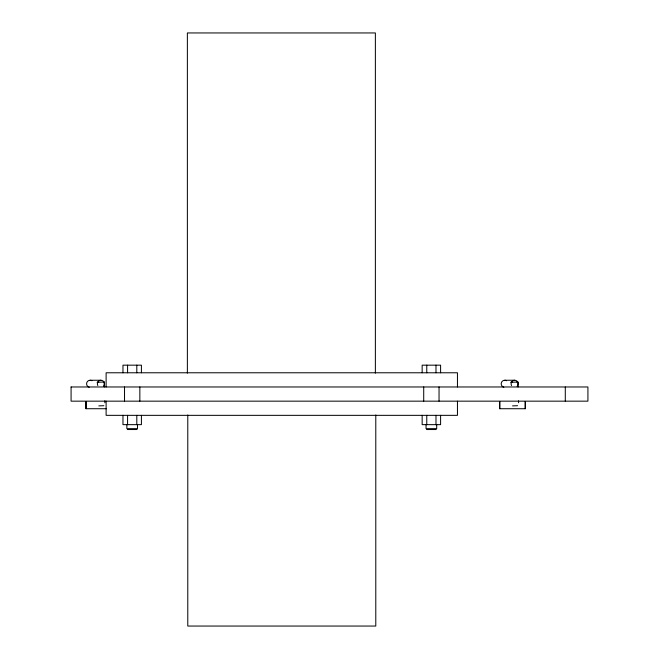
<?xml version="1.0" encoding="UTF-8"?>
<svg xmlns="http://www.w3.org/2000/svg" width="659" height="659" viewBox="0 0 659 659"><rect width="100%" height="100%" fill="white"/><g stroke="black" fill="none" stroke-linecap="round" stroke-linejoin="round"><path stroke-width="0.99" d="M565.29 401.158L565.29 386.973M499.728 408.72L499.728 401.619L499.728 408.72L525.264 408.72L525.264 401.619L525.264 408.72M85.999 408.72L85.999 401.619L85.999 408.72L106.428 408.72M518.065 386.973L517.892 382.022L516.961 382.154M104.336 386.973L104.163 382.022L103.76 382.105M98.825 405.886L103.834 405.705M512.545 405.886L517.554 405.705M90.135 380.251L100.926 380.251M504.753 380.251L514.646 380.251M127.368 429.536L137.014 429.536M426.554 429.536L436.2 429.536M511.952 382.327L510.807 382.278L517.892 382.022M98.216 382.327L97.079 382.278L104.163 382.022M518.526 400.82L518.6 402.797M104.806 400.82L104.872 402.797M457.453 386.965L457.453 372.78L106.115 372.78L106.115 386.965M457.453 401.158L457.453 415.343L106.115 415.343L106.115 401.158M440.599 372.78L440.599 365.168L422.155 365.168L422.155 372.78M440.599 415.343L440.599 424.651L422.155 424.651L422.155 415.343M439.042 386.965L439.042 401.158M436.695 424.651L436.695 428.647L426.052 428.647L426.052 424.651M435.986 365.168L435.986 372.78M435.986 415.343L435.986 424.651M426.768 365.168L426.768 372.78M426.768 415.343L426.768 424.651M423.712 386.965L423.712 401.158M375.787 414.997L375.787 626.05L187.782 626.05L187.782 414.997M375.375 373.142L375.375 32.95L187.37 32.95L187.37 373.142M141.413 372.78L141.413 365.168L122.969 365.168L122.969 372.78M141.413 415.343L141.413 424.651L122.969 424.651L122.969 415.343M139.848 386.965L139.848 401.158M137.509 424.651L137.509 428.647L126.866 428.647L126.866 424.651M136.8 365.168L136.8 372.78M136.8 415.343L136.8 424.651M127.574 365.168L127.574 372.78M127.574 415.343L127.574 424.651M124.526 386.965L124.526 401.158M89.22 387.228A3.55 3.55 0 0 1 86.856 382.442A3.55 3.55 0 0 1 91.914 380.729M97.853 385.573A3.55 3.55 0 0 1 98.891 380.894A3.55 3.55 0 0 1 103.644 381.52A3.55 3.55 0 0 1 103.43 386.306M503.83 387.228A3.55 3.55 0 0 1 501.474 382.442A3.55 3.55 0 0 1 506.524 380.729M511.573 385.573A3.55 3.55 0 0 1 512.611 380.894A3.55 3.55 0 0 1 517.364 381.52A3.55 3.55 0 0 1 517.158 386.306M71.081 386.973L71.081 401.158L587.919 401.158L587.919 386.973L71.081 386.973"/></g></svg>
